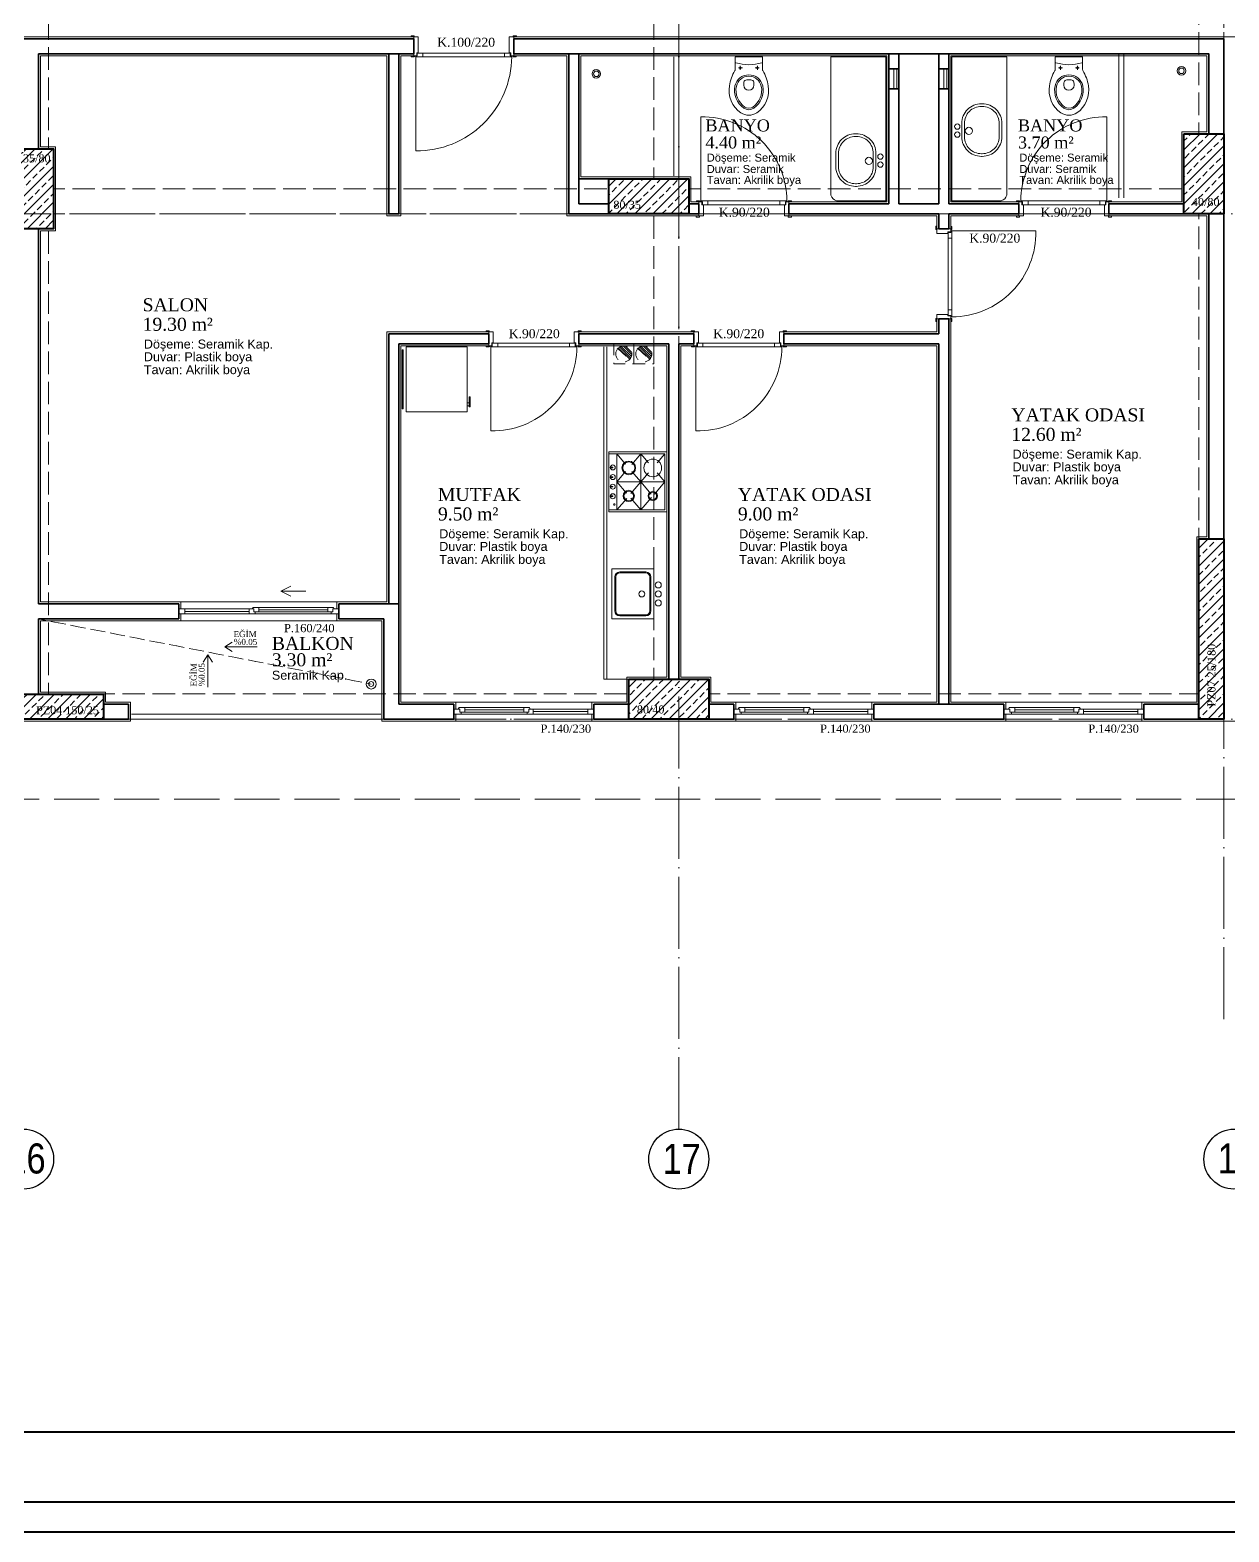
# Model space of a CAD drawing. Header units: millimetres. Extents: x 11587 to 81192, y -36083 to -25300.
# Drawn here: x 47723 to 48921, y -36083 to -34581 of the extents above; entities that cross this region are included whole.
import ezdxf

# ---------------------------------------------------------------- set-up
doc = ezdxf.new("R2010")
doc.units = ezdxf.units.MM
doc.linetypes.add('AKS', pattern=[30, 24, -3, 0, -3])
doc.linetypes.add('IZDUSUM1', pattern=[20, 7.5, -5, 7.5, 0])
for name, color, linetype, lineweight in [('rtm-aks balon', 20, 'Continuous', 25), ('rtm-aks balon yazı', 7, 'Continuous', 20), ('rtm-aks yeni', 7, 'AKS', 20), ('rtm-antet-02', 140, 'Continuous', 40), ('rtm-cam', 141, 'Continuous', 9), ('rtm-duv tugla', 22, 'Continuous', 35), ('rtm-izdusum-üst ince', 8, 'IZDUSUM1', 5), ('rtm-kapı-ahsap', 35, 'Continuous', 13), ('rtm-mhl-yazı-adı', 150, 'Continuous', 30), ('rtm-mhl-yazı-m2', 7, 'Continuous', 20), ('rtm-mhl-yazı-malzeme', 253, 'Continuous', 13), ('rtm-pen-ahsap', 35, 'Continuous', 13), ('rtm-plan katmanı-05', 205, 'Continuous', 20), ('rtm-plan katmanı-07', 135, 'Continuous', 9), ('rtm-sembol ok', 7, 'Continuous', 20), ('rtm-sıva', 252, 'Continuous', 15), ('rtm-tarama-betonarme', 51, 'Continuous', 15), ('rtm-tas_betonarme', 50, 'Continuous', 40), ('rtm-tefris vitrifiye', 9, 'Continuous', 9)]:
    doc.layers.add(name, color=color, linetype=linetype, lineweight=lineweight)
doc.styles.add('AKSYAZI', font='ARIALN.TTF')
doc.styles.add('ARIAL', font='times.ttf')
doc.styles.get("Standard").update_dxf_attribs({"font": 'arial.ttf'})
doc.styles.add('VAZ-OLCU', font='times.ttf', dxfattribs={"height": 60})
pattern_1 = [(45, (19145.655, 20162.28), (-8.980256, 8.980256), []), (45, (19154.636, 20162.28), (-8.980256, 8.980256), [6.35, -3.175])]

# ---------------------------------------------------------------- blocks, each defined once
blk = doc.blocks.new('ABLOKKİRİŞ2')
at = {"layer": 'rtm-izdusum-üst ince', "ltscale": 1.5}
for points in [[(29200.5, -54892.4), (29200.5, -54482.4)], [(29225.5, -54892.4), (29225.5, -54482.4)], [(28595.5, -54862.4), (28595.5, -54512.4)], [(29745.5, -54847.4), (29745.5, -54527.4)], [(29770.5, -54847.4), (29770.5, -54527.4)], [(28600.5, -54902.4), (29155.5, -54902.4)], [(29235.5, -54902.4), (29730.5, -54902.4)], [(28600.5, -54927.4), (29155.5, -54927.4)], [(29200.5, -55392.4), (29200.5, -54927.4)], [(29225.5, -55392.4), (29225.5, -54927.4)], [(29235.5, -54927.4), (29730.5, -54927.4)], [(29745.5, -55252.4), (29745.5, -54927.4)], [(29770.5, -55252.4), (29770.5, -54927.4)], [(28595.5, -55407.4), (28595.5, -54942.4)], [(28650.5, -55407.4), (29175.5, -55407.4)], [(29255.5, -55407.4), (29745.5, -55407.4)], [(28650.5, -55432.4), (29175.5, -55432.4)], [(29255.5, -55432.4), (29745.5, -55432.4)]]:
    blk.add_lwpolyline(points, dxfattribs=at)
blk = doc.blocks.new('rty')
at = {"layer": 'rtm-kapı-ahsap'}
for p, q in [((-58244.9, -62700.3), (-58243.8, -62700.3)), ((-58244.9, -62703.4), (-58244.9, -62700.3)), ((-58243.8, -62703.4), (-58244.9, -62703.4)), ((-58243.8, -62700.3), (-58243.8, -62703.4)), ((-58243.8, -62707.4), (-58243.8, -62702.9)), ((-58229.8, -62702.9), (-58243.8, -62702.9)), ((-58232.8, -62705.9), (-58232.8, -62707.4)), ((-58229.8, -62705.9), (-58232.8, -62705.9)), ((-58229.8, -62700.4), (-58229.8, -62703.4)), ((-58228.8, -62700.4), (-58229.8, -62700.4)), ((-58229.8, -62702.9), (-58229.8, -62705.9)), ((-58229.8, -62703.4), (-58228.8, -62703.4)), ((-58229.8, -62704.9), (-58228.8, -62704.9)), ((-58229.7, -62706.4), (-58229.7, -62704.9)), ((-58228.8, -62703.4), (-58228.8, -62700.4)), ((-58228.8, -62790.9), (-58228.8, -62704.9)), ((-58144.8, -62704.9), (-58228.8, -62704.9)), ((-58232.8, -62707.4), (-58243.8, -62707.4)), ((-58232.6, -62706.4), (-58232.6, -62789.4)), ((-58232.6, -62706.4), (-58229.7, -62706.4)), ((-58228.8, -62712), (-58232.6, -62712)), ((-58243.8, -62792.3), (-58244.9, -62792.3)), ((-58244.9, -62792.3), (-58244.9, -62795.4)), ((-58244.9, -62795.4), (-58243.8, -62795.4)), ((-58243.8, -62788.4), (-58243.8, -62792.9)), ((-58232.8, -62788.4), (-58243.8, -62788.4)), ((-58243.8, -62795.4), (-58243.8, -62792.3)), ((-58229.8, -62792.9), (-58243.8, -62792.9)), ((-58232.8, -62789.9), (-58232.8, -62788.4)), ((-58229.8, -62789.9), (-58232.8, -62789.9)), ((-58228.8, -62783.7), (-58232.6, -62783.7)), ((-58232.6, -62789.4), (-58229.7, -62789.4)), ((-58229.8, -62792.9), (-58229.8, -62789.9)), ((-58229.8, -62790.9), (-58228.8, -62790.9)), ((-58229.8, -62795.4), (-58229.8, -62792.3)), ((-58229.8, -62792.3), (-58228.8, -62792.3)), ((-58228.8, -62795.4), (-58229.8, -62795.4)), ((-58229.7, -62789.4), (-58229.7, -62790.9)), ((-58228.8, -62792.3), (-58228.8, -62795.4))]:
    blk.add_line(p, q, dxfattribs=at)
at = {"layer": 'rtm-kapı-ahsap', "const_width": 0.392}
blk.add_lwpolyline([(-58229.2, -62703.9, 1), (-58229.2, -62704.5, 1)], format="xyb", close=True, dxfattribs=at)
at = {"layer": 'rtm-kapı-ahsap'}
blk.add_arc((-58229.1, -62706.6), 84.3, 270.2011, 1.1472, dxfattribs=at)
blk = doc.blocks.new('K-100')
at = {"layer": 'rtm-kapı-ahsap'}
for p, q in [((-34308.1, -13702.2), (-34307, -13702.2)), ((-34308.1, -13705.4), (-34308.1, -13702.2)), ((-34307, -13705.4), (-34308.1, -13705.4)), ((-34307, -13702.2), (-34307, -13705.4)), ((-34307, -13709.3), (-34307, -13704.8)), ((-34288, -13704.8), (-34307, -13704.8)), ((-34291, -13709.3), (-34307, -13709.3)), ((-34288, -13707.8), (-34291, -13707.8)), ((-34291, -13707.8), (-34291, -13709.3)), ((-34290.8, -13801.3), (-34290.8, -13708.3)), ((-34290.8, -13708.3), (-34287.9, -13708.3)), ((-34288, -13702.3), (-34288, -13705.4)), ((-34287, -13702.3), (-34288, -13702.3)), ((-34288, -13704.8), (-34288, -13707.8)), ((-34288, -13705.4), (-34287, -13705.4)), ((-34288, -13706.8), (-34287, -13706.8)), ((-34287.9, -13708.3), (-34287.9, -13706.8)), ((-34287, -13705.4), (-34287, -13702.3)), ((-34287, -13706.8), (-34287, -13802.8)), ((-34287, -13713.9), (-34290.8, -13713.9)), ((-34287, -13795.6), (-34290.8, -13795.6)), ((-34307, -13804.2), (-34308.1, -13804.2)), ((-34308.1, -13804.2), (-34308.1, -13807.3)), ((-34308.1, -13807.3), (-34307, -13807.3)), ((-34307, -13800.3), (-34307, -13804.8)), ((-34291, -13800.3), (-34307, -13800.3)), ((-34307, -13807.3), (-34307, -13804.2)), ((-34288, -13804.8), (-34307, -13804.8)), ((-34291, -13801.8), (-34291, -13800.3)), ((-34288, -13801.8), (-34291, -13801.8)), ((-34290.8, -13801.3), (-34287.9, -13801.3)), ((-34288, -13804.8), (-34288, -13801.8)), ((-34288, -13802.8), (-34287, -13802.8)), ((-34288, -13807.3), (-34288, -13804.2)), ((-34288, -13804.2), (-34287, -13804.2)), ((-34287, -13807.3), (-34288, -13807.3)), ((-34287.9, -13801.3), (-34287.9, -13802.8)), ((-34193, -13802.8), (-34287, -13802.8)), ((-34287, -13804.2), (-34287, -13807.3))]:
    blk.add_line(p, q, dxfattribs=at)
at = {"layer": 'rtm-kapı-ahsap', "const_width": 0.392}
blk.add_lwpolyline([(-34287.4, -13803.7, -1), (-34287.4, -13803.1, -1)], format="xyb", close=True, dxfattribs=at)
at = {"layer": 'rtm-kapı-ahsap'}
blk.add_arc((-34287.9, -13801.7), 94.9, 359.3332, 89.4605, dxfattribs=at)

msp = doc.modelspace()

# ---------------------------------------------------------------- hatches: boundary and pattern name
at = {"layer": 'rtm-izdusum-üst ince', "ltscale": 1.5}
h = msp.add_hatch(dxfattribs=at)
h.set_pattern_fill('ANSI31', color=256, scale=0.5, angle=270, style=0)
h.set_pattern_definition([(315, (45251.192, -33700.7417), (1.122532, 1.122532), [])])
edge = h.paths.add_edge_path()
edge.add_arc((48316.19, -34905.13), 8, -42.76259, 137.23741, ccw=False)
edge.add_line((48322.06, -34910.57), (48310.32, -34899.7))
h = msp.add_hatch(dxfattribs=at)
h.set_pattern_fill('ANSI31', color=256, scale=0.5, angle=270, style=0)
h.set_pattern_definition([(315, (45271.192, -33700.7417), (1.122532, 1.122532), [])])
edge = h.paths.add_edge_path()
edge.add_arc((48336.19, -34905.13), 8, -42.76259, 137.23741, ccw=False)
edge.add_line((48342.06, -34910.57), (48330.32, -34899.7))
at = {"layer": 'rtm-tarama-betonarme'}
h = msp.add_hatch(dxfattribs=at)
h.set_pattern_fill('ANSI33', color=256, scale=2, style=0)
h.set_pattern_definition(pattern_1)
h.paths.add_polyline_path([(48876.19, -34765.13), (48876.19, -34685.13), (48916.19, -34685.13), (48916.19, -34765.13)])
h = msp.add_hatch(dxfattribs=at)
h.set_pattern_fill('ANSI33', color=256, scale=2, style=0)
h.set_pattern_definition(pattern_1)
h.paths.add_polyline_path([(47711.19, -34780.13), (47711.19, -34700.13), (47746.19, -34700.13), (47746.19, -34780.13)])
h = msp.add_hatch(dxfattribs=at)
h.set_pattern_fill('ANSI33', color=256, scale=2, style=0)
h.set_pattern_definition(pattern_1)
h.paths.add_polyline_path([(48381.19, -34765.13), (48301.19, -34765.13), (48301.19, -34730.13), (48381.19, -34730.13)])
h = msp.add_hatch(dxfattribs=at)
h.set_pattern_fill('ANSI33', color=256, scale=2, style=0)
h.set_pattern_definition(pattern_1)
h.paths.add_polyline_path([(48891.19, -35270.13), (48891.19, -35090.13), (48916.19, -35090.13), (48916.19, -35270.13)])
h = msp.add_hatch(dxfattribs=at)
h.set_pattern_fill('ANSI33', color=256, scale=2, style=0)
h.set_pattern_definition(pattern_1)
h.paths.add_polyline_path([(48321.19, -35270.13), (48321.19, -35230.13), (48401.19, -35230.13), (48401.19, -35270.13)])
h = msp.add_hatch(dxfattribs=at)
h.set_pattern_fill('ANSI33', color=256, scale=2, style=0)
h.set_pattern_definition([(45, (489207.303, 30032.242), (-8.98025612, 8.98025612), []), (45, (489216.283, 30032.242), (-8.98025612, 8.98025612), [6.35, -3.175])])
h.paths.add_polyline_path([(47646.19, -35245.13), (47796.19, -35245.13), (47796.19, -35270.13), (47646.19, -35270.13)])

# ---------------------------------------------------------------- linework, layer by layer
at = {"layer": 'rtm-aks balon'}
for centre in [(47716.19, -35710.13), (48371.19, -35710.13), (48926.19, -35710.13)]:
    msp.add_circle(centre, 30, dxfattribs=at)
at = {"layer": 'rtm-aks yeni', "ltscale": 3}
for p, q in [((48371.19, -35680.13), (48371.19, -33480.13)), ((48916.19, -35570.13), (48916.19, -33480.13)), ((42626.19, -34765.13), (50991.19, -34765.13)), ((42626.19, -35270.13), (50991.19, -35270.13))]:
    msp.add_line(p, q, dxfattribs=at)
at = {"layer": 'rtm-antet-02'}
for points in [[(42481.61, -31582.89), (42481.61, -36082.89), (51136.61, -36082.89), (51136.61, -31582.89), (42481.61, -31582.89)], [(42511.61, -35982.89), (51106.61, -35982.89)]]:
    msp.add_lwpolyline(points, dxfattribs=at)
msp.add_lwpolyline([(42511.61, -31612.89), (42511.61, -36052.89), (51106.61, -36052.89), (51106.61, -31612.89)], close=True, dxfattribs=at)
at = {"layer": 'rtm-cam'}
for p, q in [((47941.69, -35162.63), (47877.19, -35162.63)), ((48020.19, -35160.88), (47951.19, -35160.88)), ((48157.19, -35260.88), (48216.19, -35260.88)), ((48225.69, -35262.63), (48280.19, -35262.63)), ((48437.19, -35260.88), (48496.19, -35260.88)), ((48505.69, -35262.63), (48560.19, -35262.63)), ((48707.19, -35260.88), (48766.19, -35260.88)), ((48775.69, -35262.63), (48830.19, -35262.63))]:
    msp.add_line(p, q, dxfattribs=at)
at = {"layer": 'rtm-duv tugla'}
for points in [[(48106.19, -34590.13), (47341.19, -34590.13)], [(48106.19, -34605.13), (48106.19, -34590.13)], [(48916.19, -34685.13), (48916.19, -34590.13), (48206.19, -34590.13)], [(48206.19, -34605.13), (48206.19, -34590.13)], [(48106.19, -34605.13), (47731.19, -34605.13)], [(47731.19, -34700.13), (47731.19, -34605.13)], [(48081.19, -34605.13), (48081.19, -34765.13), (48091.19, -34765.13), (48091.19, -34605.13)], [(48901.19, -34685.13), (48901.19, -34605.13), (48206.19, -34605.13)], [(48261.19, -34765.13), (48261.19, -34605.13)], [(48271.19, -34755.13), (48271.19, -34605.13)], [(48581.19, -34605.13), (48581.19, -34755.13)], [(48591.19, -34605.13), (48591.19, -34755.13)], [(48631.19, -34605.13), (48631.19, -34755.13)], [(48641.19, -34605.13), (48641.19, -34755.13)], [(48581.19, -34620.13), (48591.19, -34620.13)], [(48631.19, -34620.13), (48641.19, -34620.13)], [(48581.19, -34640.13), (48591.19, -34640.13)], [(48631.19, -34640.13), (48641.19, -34640.13)], [(48301.19, -34730.13), (48271.19, -34730.13)], [(48301.19, -34755.13), (48271.19, -34755.13)], [(48391.19, -34755.13), (48381.19, -34755.13)], [(48391.19, -34765.13), (48391.19, -34755.13)], [(48581.19, -34755.13), (48481.19, -34755.13)], [(48481.19, -34765.13), (48481.19, -34755.13)], [(48631.19, -34755.13), (48591.19, -34755.13)], [(48711.19, -34755.13), (48641.19, -34755.13)], [(48711.19, -34765.13), (48711.19, -34755.13)], [(48876.19, -34755.13), (48801.19, -34755.13)], [(48801.19, -34765.13), (48801.19, -34755.13)], [(48301.19, -34765.13), (48261.19, -34765.13)], [(48391.19, -34765.13), (48381.19, -34765.13)], [(48631.19, -34765.13), (48481.19, -34765.13)], [(48631.19, -34765.13), (48631.19, -34780.13)], [(48641.19, -34765.13), (48641.19, -34780.13)], [(48711.19, -34765.13), (48641.19, -34765.13)], [(48876.19, -34765.13), (48801.19, -34765.13)], [(48901.19, -35090.13), (48901.19, -34765.13)], [(48916.19, -35090.13), (48916.19, -34765.13)], [(47731.19, -35155.13), (47731.19, -34780.13)], [(48631.19, -34780.13), (48641.19, -34780.13)], [(48631.19, -34870.13), (48631.19, -34885.13)], [(48631.19, -34870.13), (48641.19, -34870.13)], [(48641.19, -34870.13), (48641.19, -35255.13)], [(48181.19, -34885.13), (48081.19, -34885.13)], [(48081.19, -35155.13), (48081.19, -34885.13)], [(48181.19, -34895.13), (48091.19, -34895.13)], [(48091.19, -35155.13), (48091.19, -34895.13)], [(48181.19, -34885.13), (48181.19, -34895.13)], [(48271.19, -34885.13), (48271.19, -34895.13)], [(48386.19, -34885.13), (48271.19, -34885.13)], [(48361.19, -34895.13), (48271.19, -34895.13)], [(48361.19, -34895.13), (48361.19, -35230.13)], [(48371.19, -34895.13), (48371.19, -35230.13)], [(48386.19, -34895.13), (48371.19, -34895.13)], [(48386.19, -34885.13), (48386.19, -34895.13)], [(48631.19, -34885.13), (48476.19, -34885.13)], [(48476.19, -34885.13), (48476.19, -34895.13)], [(48631.19, -34895.13), (48476.19, -34895.13)], [(48631.19, -34895.13), (48631.19, -35255.13)], [(47731.19, -35155.13), (47871.19, -35155.13)], [(47871.19, -35170.13), (47871.19, -35155.13)], [(48031.19, -35155.13), (48091.19, -35155.13)], [(48031.19, -35170.13), (48031.19, -35155.13)], [(48091.19, -35155.13), (48091.19, -35255.13)], [(47731.19, -35245.13), (47731.19, -35170.13)], [(47731.19, -35170.13), (47871.19, -35170.13)], [(48031.19, -35170.13), (48076.19, -35170.13)], [(48076.19, -35170.13), (48076.19, -35270.13)], [(47796.19, -35255.13), (47821.19, -35255.13)], [(47821.19, -35270.13), (47821.19, -35255.13)], [(48091.19, -35255.13), (48146.19, -35255.13)], [(48146.19, -35255.13), (48146.19, -35270.13)], [(48286.19, -35255.13), (48286.19, -35270.13)], [(48286.19, -35255.13), (48321.19, -35255.13)], [(48401.19, -35255.13), (48426.19, -35255.13)], [(48426.19, -35255.13), (48426.19, -35270.13)], [(48566.19, -35255.13), (48696.19, -35255.13)], [(48566.19, -35255.13), (48566.19, -35270.13)], [(48696.19, -35255.13), (48696.19, -35270.13)], [(48836.19, -35255.13), (48891.19, -35255.13)], [(48836.19, -35255.13), (48836.19, -35270.13)], [(47796.19, -35270.13), (47821.19, -35270.13)], [(48076.19, -35270.13), (48146.19, -35270.13)], [(48286.19, -35270.13), (48321.19, -35270.13)], [(48401.19, -35270.13), (48426.19, -35270.13)], [(48566.19, -35270.13), (48696.19, -35270.13)], [(48836.19, -35270.13), (48891.19, -35270.13)]]:
    msp.add_lwpolyline(points, dxfattribs=at)
at = {"layer": 'rtm-izdusum-üst ince', "ltscale": 3}
msp.add_lwpolyline([(44416.19, -34180.13), (44496.19, -34180.13), (44496.19, -32860.13), (44126.19, -32860.13), (44126.19, -32200.13), (43216.19, -32200.13), (43216.19, -32860.13), (42846.19, -32860.13), (42846.19, -34685.13), (42961.19, -34685.13), (42961.19, -35350.13), (50656.19, -35350.13), (50656.19, -34685.13), (50771.19, -34685.13), (50771.19, -32860.13), (50401.19, -32860.13), (50401.19, -32200.13), (49491.19, -32200.13), (49491.19, -32860.13), (49121.19, -32860.13), (49121.19, -34180.13), (49201.19, -34180.13)], dxfattribs=at)
at = {"layer": 'rtm-izdusum-üst ince', "ltscale": 1.5}
for points in [[(48326.19, -34895.13), (48306.19, -34895.13), (48306.19, -34915.13), (48326.19, -34915.13), (48326.19, -34895.13)], [(48346.19, -34895.13), (48326.19, -34895.13), (48326.19, -34915.13), (48346.19, -34915.13), (48346.19, -34895.13)], [(48310.32, -34899.7), (48322.06, -34910.57)], [(48330.32, -34899.7), (48342.06, -34910.57)]]:
    msp.add_lwpolyline(points, dxfattribs=at)
at = {"layer": 'rtm-izdusum-üst ince'}
msp.add_lwpolyline([(47731.19, -35170.13), (48063.69, -35235.13)], dxfattribs=at)
at = {"layer": 'rtm-izdusum-üst ince', "ltscale": 1.5}
for centre in [(48316.19, -34905.13), (48336.19, -34905.13)]:
    msp.add_circle(centre, 8, dxfattribs=at)
at = {"layer": 'rtm-kapı-ahsap'}
for points in [[(48586.19, -34620.13), (48586.19, -34640.13)], [(48589.19, -34620.13), (48589.19, -34640.13)], [(48636.19, -34620.13), (48636.19, -34640.13)], [(48639.19, -34620.13), (48639.19, -34640.13)]]:
    msp.add_lwpolyline(points, dxfattribs=at)
at = {"layer": 'rtm-pen-ahsap'}
for p, q in [((47871.19, -35160.13), (47877.19, -35160.13)), ((47940.19, -35165.13), (47871.19, -35165.13)), ((47882.19, -35160.13), (47876.56, -35160.13)), ((47877.19, -35165.13), (47877.19, -35160.13)), ((47882.19, -35160.13), (47941.69, -35160.13)), ((47940.19, -35165.13), (47947.69, -35165.13)), ((47946.19, -35160.13), (47941.69, -35160.13)), ((47941.69, -35165.13), (47941.69, -35160.13)), ((47945.56, -35158.63), (47951.19, -35158.63)), ((47946.19, -35163.13), (47946.19, -35160.13)), ((47946.19, -35163.13), (47951.19, -35163.13)), ((47947.69, -35163.13), (47947.69, -35165.13)), ((47951.19, -35158.63), (48020.19, -35158.63)), ((47951.19, -35163.13), (47951.19, -35158.63)), ((47951.19, -35163.13), (48020.19, -35163.13)), ((48025.83, -35158.63), (48020.19, -35158.63)), ((48020.19, -35163.13), (48020.19, -35158.63)), ((48025.19, -35163.13), (48020.19, -35163.13)), ((48023.69, -35165.13), (48023.69, -35163.13)), ((48023.69, -35165.13), (48031.19, -35165.13)), ((48031.19, -35160.13), (48025.19, -35160.13)), ((48025.19, -35163.13), (48025.19, -35160.13)), ((48146.19, -35260.13), (48152.19, -35260.13)), ((48153.69, -35265.13), (48146.19, -35265.13)), ((48151.56, -35258.63), (48157.19, -35258.63)), ((48152.19, -35263.13), (48152.19, -35260.13)), ((48152.19, -35263.13), (48157.19, -35263.13)), ((48153.69, -35265.13), (48153.69, -35263.13)), ((48216.19, -35258.63), (48157.19, -35258.63)), ((48157.19, -35263.13), (48157.19, -35258.63)), ((48216.19, -35263.13), (48157.19, -35263.13)), ((48221.83, -35258.63), (48216.19, -35258.63)), ((48216.19, -35263.13), (48216.19, -35258.63)), ((48221.19, -35263.13), (48216.19, -35263.13)), ((48219.69, -35263.13), (48219.69, -35265.13)), ((48227.19, -35265.13), (48219.69, -35265.13)), ((48221.19, -35260.13), (48225.69, -35260.13)), ((48221.19, -35263.13), (48221.19, -35260.13)), ((48275.19, -35260.13), (48225.69, -35260.13)), ((48225.69, -35265.13), (48225.69, -35260.13)), ((48227.19, -35265.13), (48286.19, -35265.13)), ((48275.19, -35260.13), (48280.83, -35260.13)), ((48280.19, -35265.13), (48280.19, -35260.13)), ((48286.19, -35260.13), (48280.19, -35260.13)), ((48426.19, -35260.13), (48432.19, -35260.13)), ((48433.69, -35265.13), (48426.19, -35265.13)), ((48431.56, -35258.63), (48437.19, -35258.63)), ((48432.19, -35263.13), (48432.19, -35260.13)), ((48432.19, -35263.13), (48437.19, -35263.13)), ((48433.69, -35265.13), (48433.69, -35263.13)), ((48496.19, -35258.63), (48437.19, -35258.63)), ((48437.19, -35263.13), (48437.19, -35258.63)), ((48496.19, -35263.13), (48437.19, -35263.13)), ((48501.83, -35258.63), (48496.19, -35258.63)), ((48496.19, -35263.13), (48496.19, -35258.63)), ((48501.19, -35263.13), (48496.19, -35263.13)), ((48499.69, -35263.13), (48499.69, -35265.13)), ((48507.19, -35265.13), (48499.69, -35265.13)), ((48501.19, -35260.13), (48505.69, -35260.13)), ((48501.19, -35263.13), (48501.19, -35260.13)), ((48555.19, -35260.13), (48505.69, -35260.13)), ((48505.69, -35265.13), (48505.69, -35260.13)), ((48507.19, -35265.13), (48566.19, -35265.13)), ((48555.19, -35260.13), (48560.83, -35260.13)), ((48560.19, -35265.13), (48560.19, -35260.13)), ((48566.19, -35260.13), (48560.19, -35260.13)), ((48696.19, -35260.13), (48702.19, -35260.13)), ((48703.69, -35265.13), (48696.19, -35265.13)), ((48701.56, -35258.63), (48707.19, -35258.63)), ((48702.19, -35263.13), (48702.19, -35260.13)), ((48702.19, -35263.13), (48707.19, -35263.13)), ((48703.69, -35265.13), (48703.69, -35263.13)), ((48766.19, -35258.63), (48707.19, -35258.63)), ((48707.19, -35263.13), (48707.19, -35258.63)), ((48766.19, -35263.13), (48707.19, -35263.13)), ((48771.83, -35258.63), (48766.19, -35258.63)), ((48766.19, -35263.13), (48766.19, -35258.63)), ((48771.19, -35263.13), (48766.19, -35263.13)), ((48769.69, -35263.13), (48769.69, -35265.13)), ((48777.19, -35265.13), (48769.69, -35265.13)), ((48771.19, -35260.13), (48775.69, -35260.13)), ((48771.19, -35263.13), (48771.19, -35260.13)), ((48825.19, -35260.13), (48775.69, -35260.13)), ((48775.69, -35265.13), (48775.69, -35260.13)), ((48777.19, -35265.13), (48836.19, -35265.13)), ((48825.19, -35260.13), (48830.83, -35260.13)), ((48830.19, -35265.13), (48830.19, -35260.13)), ((48836.19, -35260.13), (48830.19, -35260.13))]:
    msp.add_line(p, q, dxfattribs=at)
for points in [[(47945.56, -35158.63), (47944.69, -35160.13)], [(48025.83, -35158.63), (48026.69, -35160.13)], [(48151.56, -35258.63), (48150.69, -35260.13)], [(48221.83, -35258.63), (48222.69, -35260.13)], [(48431.56, -35258.63), (48430.69, -35260.13)], [(48501.83, -35258.63), (48502.69, -35260.13)], [(48701.56, -35258.63), (48700.69, -35260.13)], [(48771.83, -35258.63), (48772.69, -35260.13)]]:
    msp.add_lwpolyline(points, dxfattribs=at)
at = {"layer": 'rtm-plan katmanı-05', "ltscale": 0.6}
for points in [[(47873.19, -35153.13), (48029.19, -35153.13)], [(47873.19, -35172.13), (48029.19, -35172.13)], [(48284.19, -35253.13), (48148.19, -35253.13)], [(48564.19, -35253.13), (48428.19, -35253.13)], [(48834.19, -35253.13), (48698.19, -35253.13)], [(48284.19, -35272.13), (48148.19, -35272.13)], [(48564.19, -35272.13), (48428.19, -35272.13)], [(48834.19, -35272.13), (48698.19, -35272.13)]]:
    msp.add_lwpolyline(points, dxfattribs=at)
at = {"layer": 'rtm-plan katmanı-05'}
for points in [[(47824.19, -35265.13), (48073.19, -35265.13)], [(47824.19, -35270.13), (48073.19, -35270.13)]]:
    msp.add_lwpolyline(points, dxfattribs=at)
for radius in [5, 2.5]:
    msp.add_circle((48063.69, -35235.13), radius, dxfattribs=at)
at = {"layer": 'rtm-plan katmanı-07'}
for points in [[(47947.69, -35165.13), (48023.69, -35165.13)], [(48219.69, -35265.13), (48153.69, -35265.13)], [(48499.69, -35265.13), (48433.69, -35265.13)], [(48769.69, -35265.13), (48703.69, -35265.13)]]:
    msp.add_lwpolyline(points, dxfattribs=at)
at = {"layer": 'rtm-sembol ok'}
for points in [[(47973.44, -35142.45), (47983.44, -35137.45)], [(47998.44, -35142.45), (47973.44, -35142.45)], [(47973.44, -35142.45), (47983.44, -35147.45)], [(47917.39, -35197.92), (47924.79, -35193.25)], [(47900.28, -35205.87), (47895.61, -35213.27)], [(47900.28, -35238.2), (47900.28, -35205.87)], [(47900.28, -35205.87), (47904.95, -35213.27)], [(47949.71, -35197.92), (47917.39, -35197.92)], [(47917.39, -35197.92), (47924.79, -35202.59)]]:
    msp.add_lwpolyline(points, dxfattribs=at)
at = {"layer": 'rtm-sıva'}
for points in [[(47341.19, -34588.13), (48106.19, -34588.13)], [(49666.19, -34588.13), (48206.19, -34588.13)], [(48106.19, -34607.13), (48093.19, -34607.13), (48093.19, -34767.13), (48079.19, -34767.13), (48079.19, -34607.13), (47733.19, -34607.13), (47733.19, -34698.13), (47748.19, -34698.13), (47748.19, -34782.13), (47733.19, -34782.13), (47733.19, -35153.13), (47873.19, -35153.13), (47873.19, -35160.13)], [(48391.19, -34767.13), (48259.19, -34767.13), (48259.19, -34607.13), (48206.19, -34607.13)], [(48481.19, -34753.13), (48579.19, -34753.13), (48579.19, -34607.13), (48273.19, -34607.13), (48273.19, -34728.13), (48383.19, -34728.13), (48383.19, -34753.13), (48391.19, -34753.13)], [(48801.19, -34753.13), (48874.19, -34753.13), (48874.19, -34683.13), (48899.19, -34683.13), (48899.19, -34607.13), (48643.19, -34607.13), (48643.19, -34753.13), (48711.19, -34753.13)], [(48629.19, -34780.13), (48629.19, -34767.13), (48481.19, -34767.13)], [(48711.19, -34767.13), (48643.19, -34767.13), (48643.19, -34780.13)], [(48834.19, -35260.13), (48834.19, -35253.13), (48889.19, -35253.13), (48889.19, -35088.13), (48899.19, -35088.13), (48899.19, -34767.13), (48801.19, -34767.13)], [(48629.19, -34870.13), (48629.19, -34883.13), (48476.19, -34883.13)], [(48698.19, -35260.13), (48698.19, -35253.13), (48643.19, -35253.13), (48643.19, -34870.13)], [(48181.19, -34883.13), (48079.19, -34883.13), (48079.19, -35153.13), (48029.19, -35153.13), (48029.19, -35160.13)], [(48386.19, -34883.13), (48271.19, -34883.13)], [(48181.19, -34897.13), (48093.19, -34897.13), (48093.19, -35253.13), (48148.19, -35253.13), (48148.19, -35260.13)], [(48284.19, -35260.13), (48284.19, -35253.13), (48319.19, -35253.13), (48319.19, -35228.13), (48359.19, -35228.13), (48359.19, -34897.13), (48271.19, -34897.13)], [(48428.19, -35260.13), (48428.19, -35253.13), (48403.19, -35253.13), (48403.19, -35228.13), (48373.19, -35228.13), (48373.19, -34897.13), (48386.19, -34897.13)], [(48476.19, -34897.13), (48629.19, -34897.13), (48629.19, -35253.13), (48564.19, -35253.13), (48564.19, -35260.13)], [(47873.19, -35165.13), (47873.19, -35172.13), (47733.19, -35172.13), (47733.19, -35243.13), (47798.19, -35243.13), (47798.19, -35253.13), (47823.19, -35253.13), (47823.19, -35272.13), (47619.19, -35272.13), (47619.19, -35253.13), (47644.19, -35253.13), (47644.19, -35243.13), (47714.19, -35243.13), (47714.19, -35172.13), (47574.19, -35172.13), (47574.19, -35165.13)], [(48029.19, -35165.13), (48029.19, -35172.13), (48074.19, -35172.13), (48074.19, -35272.13), (48148.19, -35272.13), (48148.19, -35265.13)], [(48428.19, -35265.13), (48428.19, -35272.13), (48284.19, -35272.13), (48284.19, -35265.13)], [(48564.19, -35265.13), (48564.19, -35272.13), (48698.19, -35272.13), (48698.19, -35265.13)], [(49003.19, -35265.13), (49003.19, -35272.13), (48834.19, -35272.13), (48834.19, -35265.13)]]:
    msp.add_lwpolyline(points, dxfattribs=at)
at = {"layer": 'rtm-tas_betonarme'}
for points in [[(48876.19, -34685.13), (48916.19, -34685.13), (48916.19, -34765.13), (48876.19, -34765.13)], [(47711.19, -34700.13), (47746.19, -34700.13), (47746.19, -34780.13), (47711.19, -34780.13)], [(48301.19, -34730.13), (48381.19, -34730.13), (48381.19, -34765.13), (48301.19, -34765.13)], [(48891.19, -35090.13), (48916.19, -35090.13), (48916.19, -35270.13), (48891.19, -35270.13)], [(48321.19, -35230.13), (48401.19, -35230.13), (48401.19, -35270.13), (48321.19, -35270.13)], [(47646.19, -35245.13), (47796.19, -35245.13), (47796.19, -35270.13), (47646.19, -35270.13)]]:
    msp.add_lwpolyline(points, close=True, dxfattribs=at)
at = {"layer": 'rtm-tefris vitrifiye'}
for p, q in [((48454.93, -34608.13), (48427.45, -34608.13)), ((48427.45, -34620.72), (48427.45, -34608.13)), ((48454.93, -34620.72), (48454.93, -34608.13)), ((48774.93, -34608.13), (48747.45, -34608.13)), ((48747.45, -34620.72), (48747.45, -34608.13)), ((48774.93, -34620.72), (48774.93, -34608.13)), ((48430.82, -34619.13), (48434.74, -34619.13)), ((48432.67, -34617.26), (48432.67, -34620.97)), ((48451.56, -34619.13), (48447.64, -34619.13)), ((48449.72, -34617.26), (48449.72, -34620.97)), ((48750.82, -34619.13), (48754.74, -34619.13)), ((48752.67, -34617.26), (48752.67, -34620.97)), ((48771.56, -34619.13), (48767.64, -34619.13)), ((48769.72, -34617.26), (48769.72, -34620.97)), ((48439.03, -34631.23), (48443.36, -34631.23)), ((48759.03, -34631.23), (48763.36, -34631.23)), ((48094.76, -34960.04), (48094.76, -34901.04)), ((48094.76, -34901.04), (48095.76, -34901.04)), ((48095.76, -34901.04), (48095.76, -34960.04)), ((48159.76, -34898.04), (48098.76, -34898.04)), ((48098.76, -34898.04), (48098.76, -34963.04)), ((48296.19, -35230.13), (48296.19, -34898.13)), ((48159.76, -34954.04), (48161.76, -34954.04)), ((48161.76, -34948.04), (48162.76, -34948.04)), ((48161.76, -34958.04), (48161.76, -34948.04)), ((48162.76, -34948.04), (48162.76, -34958.04)), ((48095.76, -34960.04), (48094.76, -34960.04)), ((48098.76, -34963.04), (48159.76, -34963.04)), ((48159.76, -34957.04), (48161.76, -34957.04)), ((48162.76, -34958.04), (48161.76, -34958.04)), ((48301.19, -35063.11), (48301.19, -35003.11)), ((48309.19, -35005.11), (48301.19, -35005.11)), ((48317.95, -35015.33), (48309.19, -35005.11)), ((48309.19, -35061.11), (48309.19, -35005.11)), ((48357.19, -35005.11), (48309.19, -35005.11)), ((48333.19, -35005.11), (48324.09, -35015.73)), ((48333.19, -35005.11), (48340.88, -35014.07)), ((48333.19, -35061.11), (48333.19, -35005.11)), ((48349.51, -35014.07), (48357.19, -35005.11)), ((48357.19, -35061.11), (48357.19, -35005.11)), ((48359.19, -35063.11), (48359.19, -35003.11)), ((48302.71, -35018.39), (48305.17, -35018.39)), ((48305.17, -35018.93), (48302.71, -35018.93)), ((48302.71, -35027.98), (48305.17, -35027.98)), ((48305.17, -35028.51), (48302.71, -35028.51)), ((48305.17, -35018.39), (48305.17, -35018.93)), ((48305.17, -35027.98), (48305.17, -35028.51)), ((48318.01, -35022.82), (48309.19, -35033.11)), ((48333.19, -35033.11), (48324.23, -35022.65)), ((48340.88, -35024.14), (48333.19, -35033.11)), ((48357.19, -35033.11), (48349.51, -35024.14)), ((48302.71, -35037.56), (48305.17, -35037.56)), ((48305.17, -35038.1), (48302.71, -35038.1)), ((48305.17, -35037.56), (48305.17, -35038.1)), ((48318.94, -35044.48), (48309.19, -35033.11)), ((48357.19, -35033.11), (48309.19, -35033.11)), ((48333.19, -35033.11), (48323.16, -35044.81)), ((48333.19, -35033.11), (48343.68, -35045.34)), ((48346.74, -35045.3), (48357.19, -35033.11)), ((48357.19, -35061.11), (48301.19, -35061.11)), ((48302.71, -35047.15), (48305.17, -35047.15)), ((48305.17, -35047.69), (48302.71, -35047.69)), ((48305.17, -35047.15), (48305.17, -35047.69)), ((48319.07, -35049.58), (48309.19, -35061.11)), ((48333.19, -35061.11), (48323.17, -35049.42)), ((48343.83, -35048.7), (48333.19, -35061.11)), ((48359.19, -35063.11), (48301.19, -35063.11)), ((48304.19, -35120.13), (48346.19, -35120.13)), ((48304.19, -35120.13), (48304.19, -35170.13)), ((48346.19, -35170.13), (48346.19, -35120.13)), ((48307.19, -35128.13), (48307.19, -35162.13)), ((48308.19, -35128.13), (48308.19, -35162.13)), ((48312.19, -35123.13), (48338.19, -35123.13)), ((48312.19, -35124.13), (48338.19, -35124.13)), ((48342.19, -35162.13), (48342.19, -35128.13)), ((48343.19, -35162.13), (48343.19, -35128.13)), ((48312.19, -35166.13), (48338.19, -35166.13)), ((48304.19, -35170.13), (48346.19, -35170.13)), ((48312.19, -35167.13), (48338.19, -35167.13))]:
    msp.add_line(p, q, dxfattribs=at)
for points in [[(48366.19, -34608.13), (48366.19, -34727.13)], [(48371.19, -34608.13), (48371.19, -34727.13)], [(48811.19, -34605.13), (48811.19, -34749.13)], [(48816.19, -34605.13), (48816.19, -34749.13)], [(48159.76, -34963.04), (48159.76, -34898.04)], [(48299.19, -35230.13), (48299.19, -34898.13)], [(48359.19, -35003.11), (48301.19, -35003.11)], [(48321.19, -35230.13), (48296.19, -35230.13)]]:
    msp.add_lwpolyline(points, dxfattribs=at)
for points in [[(48523.19, -34608.13), (48523.19, -34746.55, 0.2032744), (48528.77, -34752.13), (48578.19, -34752.13), (48578.19, -34608.13), (48523.19, -34608.13)], [(48699.19, -34608.13), (48699.19, -34746.55, -0.2032744), (48693.61, -34752.13), (48644.19, -34752.13), (48644.19, -34608.13), (48699.19, -34608.13)], [(48674.56, -34707.6), (48673.67, -34707.6, -0.4142136), (48654.06, -34688), (48654.06, -34674.61, -0.4142136), (48673.67, -34655.01), (48674.56, -34655.01, -0.4142136), (48694.16, -34674.61), (48694.16, -34688, -0.4142136)], [(48674.56, -34704.93), (48673.67, -34704.93, -0.4142136), (48656.74, -34688), (48656.74, -34674.61, -0.4142136), (48673.67, -34657.68), (48674.56, -34657.68, -0.4142136), (48691.49, -34674.61), (48691.49, -34688, -0.4142136)], [(48547.83, -34737.6), (48548.72, -34737.6, 0.4142136), (48568.32, -34718), (48568.32, -34704.61, 0.4142136), (48548.72, -34685.01), (48547.83, -34685.01, 0.4142136), (48528.22, -34704.61), (48528.22, -34718, 0.4142136)], [(48547.83, -34734.93), (48548.72, -34734.93, 0.4142136), (48565.65, -34718), (48565.65, -34704.61, 0.4142136), (48548.72, -34687.68), (48547.83, -34687.68, 0.4142136), (48530.9, -34704.61), (48530.9, -34718, 0.4142136)]]:
    msp.add_lwpolyline(points, format="xyb", close=True, dxfattribs=at)
for centre, radius in [((48288.69, -34625.13), 4.25), ((48288.69, -34625.13), 2.75), ((48432.67, -34619.13), 0.825), ((48449.72, -34619.13), 0.825), ((48752.67, -34619.13), 0.825), ((48769.72, -34619.13), 0.825), ((48873.69, -34622.13), 4.25), ((48873.69, -34622.13), 2.75), ((48649.61, -34677.85), 2.67), ((48649.61, -34685.87), 2.67), ((48661.19, -34682.13), 3.56), ((48561.19, -34712.13), 3.56), ((48572.77, -34707.85), 2.67), ((48572.77, -34715.87), 2.67), ((48305.19, -35018.66), 2.5), ((48321.19, -35019.11), 6.84), ((48321.19, -35019.11), 6.05), ((48345.19, -35019.11), 8.84), ((48305.19, -35028.25), 2.5), ((48305.19, -35037.83), 2.5), ((48305.19, -35047.42), 2.5), ((48321.19, -35047.11), 5.63), ((48321.19, -35047.11), 4.84), ((48345.19, -35047.11), 4.63), ((48345.19, -35047.11), 3.84), ((48306.76, -35055.69), 0.75), ((48350.69, -35136.13), 3), ((48334.19, -35145.13), 3), ((48350.69, -35145.13), 3), ((48350.69, -35154.13), 3)]:
    msp.add_circle(centre, radius, dxfattribs=at)
for centre, radius, start, end in [((48465.22, -34643.89), 44, 149.90538, 171.23608), ((48425.25, -34620.72), 2.2, 329.90538, 0), ((48441.26, -34640.36), 14.3, 90.2662, 167.18786), ((48441.19, -34571.94), 44, 252.84732, 287.15271), ((48441.12, -34640.36), 14.3, 12.81214, 89.7338), ((48457.13, -34620.72), 2.2, 180, 210.09462), ((48417.16, -34643.89), 44, 8.76392, 30.09462), ((48785.22, -34643.89), 44, 149.90538, 171.23608), ((48745.25, -34620.72), 2.2, 329.90538, 0), ((48761.26, -34640.36), 14.3, 90.2662, 167.18786), ((48761.19, -34571.94), 44, 252.84732, 287.15271), ((48761.12, -34640.36), 14.3, 12.81214, 89.7338), ((48777.13, -34620.72), 2.2, 180, 210.09462), ((48737.16, -34643.89), 44, 8.76392, 30.09462), ((48448.89, -34641.52), 27.5, 170.50823, 235.09555), ((48448.89, -34641.52), 22, 168.5694, 234.81148), ((48448.89, -34641.52), 20.57, 168.5694, 234.81148), ((48441.26, -34640.36), 12.87, 90.2662, 167.18786), ((48449, -34636.13), 12.95, 167.82692, 183.31203), ((48441.17, -34636.46), 5.11, 180, 269.73777), ((48439.03, -34633.98), 2.75, 90, 167.82692), ((48441.12, -34640.36), 12.87, 12.81214, 89.7338), ((48441.22, -34636.46), 5.12, 270.26223, 0), ((48443.36, -34633.98), 2.75, 12.17308, 90), ((48433.49, -34641.52), 20.57, 305.18852, 11.4306), ((48433.39, -34636.13), 12.95, 356.68797, 12.17308), ((48433.49, -34641.52), 22, 305.18852, 11.4306), ((48433.49, -34641.52), 27.5, 304.90445, 9.49177), ((48768.89, -34641.52), 27.5, 170.50823, 235.09555), ((48768.89, -34641.52), 22, 168.5694, 234.81148), ((48768.89, -34641.52), 20.57, 168.5694, 234.81148), ((48761.26, -34640.36), 12.87, 90.2662, 167.18786), ((48769, -34636.13), 12.95, 167.82692, 183.31203), ((48761.17, -34636.46), 5.11, 180, 269.73777), ((48759.03, -34633.98), 2.75, 90, 167.82692), ((48761.12, -34640.36), 12.87, 12.81214, 89.7338), ((48761.22, -34636.46), 5.12, 270.26223, 0), ((48763.36, -34633.98), 2.75, 12.17308, 90), ((48753.49, -34641.52), 20.57, 305.18852, 11.4306), ((48753.39, -34636.13), 12.95, 356.68797, 12.17308), ((48753.49, -34641.52), 22, 305.18852, 11.4306), ((48753.49, -34641.52), 27.5, 304.90445, 9.49177), ((48441.19, -34651.58), 14.85, 237.23949, 302.76051), ((48441.19, -34651.58), 9.35, 237.83251, 302.16753), ((48441.19, -34651.58), 7.92, 237.83251, 302.16753), ((48761.19, -34651.58), 14.85, 237.23949, 302.76051), ((48761.19, -34651.58), 9.35, 237.83251, 302.16753), ((48761.19, -34651.58), 7.92, 237.83251, 302.16753), ((48312.19, -35128.13), 5, 90, 180), ((48312.19, -35128.13), 4, 90, 180), ((48338.19, -35128.13), 5, 0, 90), ((48338.19, -35128.13), 4, 0, 90), ((48312.19, -35162.13), 5, 180, 270), ((48312.19, -35162.13), 4, 180, 270), ((48338.19, -35162.13), 4, 270, 0), ((48338.19, -35162.13), 5, 270, 0)]:
    msp.add_arc(centre, radius, start, end, dxfattribs=at)

# ---------------------------------------------------------------- block references
at = {"layer": 'rtm-izdusum-üst ince'}
msp.add_blockref('ABLOKKİRİŞ2', (19145.66, 20162.28), dxfattribs=at)
at = {"layer": 'rtm-kapı-ahsap'}
for name, p, rotation in [('K-100', (61910.98, -68895.11), 270), ('rty', (-14311.68, 23476.65), 90.00000000000001)]:
    msp.add_blockref(name, p, dxfattribs=dict(at, rotation=rotation))
at = {"layer": 'rtm-kapı-ahsap', "xscale": -1}
for p, rotation in [((111504.06, 23476.65), 270), ((-14521.68, -93126.91), 90), ((-14316.68, -93126.91), 90)]:
    msp.add_blockref('rty', p, dxfattribs=dict(at, rotation=rotation))
at = {"layer": 'rtm-kapı-ahsap'}
msp.add_blockref('rty', (106872.97, 27922.74), dxfattribs=at)

# ---------------------------------------------------------------- texts
at = {"layer": 'rtm-aks balon yazı', "char_height": 30, "attachment_point": 7, "style": 'AKSYAZI'}
for s, insert, width in [('16', (47699.97, -35724.9), 34.1619), ('17', (48354.97, -35724.9), 27.7214), ('19', (48909.97, -35724.9), 27.7214)]:
    msp.add_mtext(s, dxfattribs=dict(at, insert=insert, width=width))
at = {"layer": 'rtm-mhl-yazı-adı', "style": 'ARIAL'}
for s, height, p in [('BANYO', 12, (48397.78, -34682.69)), ('BANYO', 12, (48710.26, -34682.69)), ('SALON', 13, (47835.12, -34862.5)), ('YATAK ODASI', 13, (48703.59, -34972.58)), ('MUTFAK', 13, (48130.38, -35052.14)), ('YATAK ODASI', 13, (48430.23, -35052.14)), ('EĞİM', 6, (47925.99, -35188.25)), ('%%%0.05', 6, (47926.34, -35196.01)), ('BALKON', 13, (47964.37, -35201.02))]:
    msp.add_text(s, height=height, dxfattribs=at).set_placement(p)
for s, p in [('EĞİM', (47889.22, -35237.58)), ('%%%0.05', (47897.21, -35237.58))]:
    msp.add_text(s, height=6, rotation=90, dxfattribs=at).set_placement(p)
at = {"layer": 'rtm-mhl-yazı-m2', "style": 'ARIAL'}
for s, height, p in [('4.40 m² ', 12, (48397.78, -34699.72)), ('3.70 m² ', 12, (48710.26, -34699.72)), ('35/80', 8, (47715.53, -34713.59)), ('80/35', 8, (48305.75, -34760.02)), ('40/80', 8, (48884.21, -34757.27)), ('19.30 m² ', 13, (47835.12, -34881.99)), ('12.60 m² ', 13, (48703.59, -34992.07)), ('9.50 m² ', 13, (48130.38, -35071.63)), ('9.00 m² ', 13, (48430.23, -35071.63)), ('3.30 m² ', 13, (47964.37, -35217.43)), ('80/40', 8, (48329.29, -35264.57)), ('PZ04 150/25', 8, (47728.65, -35265.35))]:
    msp.add_text(s, height=height, dxfattribs=at).set_placement(p)
msp.add_text('PZ07 25/180', height=8, rotation=90, dxfattribs=at).set_placement((48907.72, -35257.7))
at = {"layer": 'rtm-mhl-yazı-malzeme', "style": 'VAZ-OLCU'}
for s, height, rotation, p in [('K.100/220', 9, 359.9602, (48129.72, -34597.99)), ('K.90/220', 9, 0.0398, (48411.15, -34767.95)), ('K.90/220', 9, 0.0398, (48732.83, -34767.95)), ('K.90/220', 9, 0.0398, (48661.61, -34793.9)), ('K.90/220', 9, 0.0398, (48201.19, -34889.41)), ('K.90/220', 9, 0.0398, (48405.58, -34889.41)), ('P.160/240', 8.192, 359.9602, (47976.5, -35183.32)), ('P.140/230', 8.192, 359.9602, (48233, -35283.85)), ('P.140/230', 8.192, 359.9602, (48512.43, -35283.85)), ('P.140/230', 8.192, 359.9602, (48780.58, -35283.85))]:
    msp.add_text(s, height=height, rotation=rotation, dxfattribs=at).set_placement(p)
at = {"layer": 'rtm-mhl-yazı-malzeme'}
for s, height, p in [('Döşeme: Seramik', 8, (48399.07, -34712.86)), ('Duvar: Seramik', 8, (48399.07, -34724.22)), ('Döşeme: Seramik', 8, (48711.55, -34712.86)), ('Duvar: Seramik', 8, (48711.55, -34724.22)), ('Tavan: Akrilik boya ', 8, (48399.07, -34735.13)), ('Tavan: Akrilik boya ', 8, (48711.55, -34735.13)), ('Döşeme: Seramik Kap.', 9, (47836.4, -34899.77)), ('Duvar: Plastik boya ', 9, (47836.4, -34912.43)), ('Tavan: Akrilik boya ', 9, (47836.4, -34925.37)), ('Döşeme: Seramik Kap.', 9, (48704.88, -35009.85)), ('Duvar: Plastik boya ', 9, (48704.88, -35022.51)), ('Tavan: Akrilik boya ', 9, (48704.88, -35035.45)), ('Döşeme: Seramik Kap.', 9, (48131.67, -35089.41)), ('Döşeme: Seramik Kap.', 9, (48431.52, -35089.41)), ('Tavan: Akrilik boya ', 9, (48131.67, -35115.01)), ('Duvar: Plastik boya ', 9, (48131.67, -35102.07)), ('Tavan: Akrilik boya ', 9, (48431.52, -35115.01)), ('Duvar: Plastik boya ', 9, (48431.52, -35102.07)), ('Seramik Kap.', 9, (47964.37, -35230.84))]:
    msp.add_text(s, height=height, dxfattribs=at).set_placement(p)

doc.saveas('drawing.dxf')
